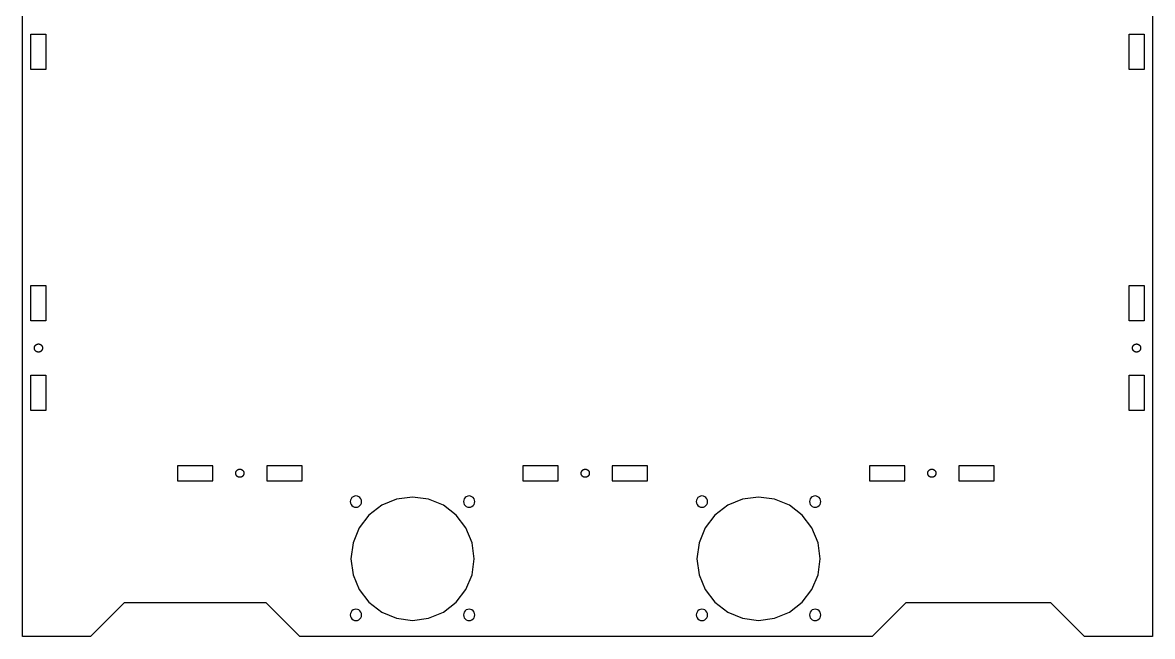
# Model space of a CAD drawing. Header units: millimetres. Extents: x -225 to 274, y -263 to 268.
# Drawn here: x -225.1 to 273.6, y -262.9 to 8 of the extents above; entities that cross this region are included whole.
import ezdxf

# ---------------------------------------------------------------- set-up
doc = ezdxf.new("R2010")
doc.units = ezdxf.units.MM

msp = doc.modelspace()

# ---------------------------------------------------------------- linework, layer by layer
for p, q in [((-225.14, -262.85), (-225.14, 262.15)), ((273.63, 262.15), (273.63, -262.85)), ((-221.44, -12.65), (-221.44, 2.95)), ((-221.44, 2.95), (-214.84, 2.95)), ((-214.84, 2.95), (-214.84, -12.65)), ((263.33, -12.65), (263.33, 2.95)), ((263.33, 2.95), (269.93, 2.95)), ((269.93, 2.95), (269.93, -12.65)), ((-214.84, -12.65), (-221.44, -12.65)), ((269.93, -12.65), (263.33, -12.65)), ((-221.44, -108.05), (-214.84, -108.05)), ((-221.44, -123.65), (-221.44, -108.05)), ((-214.84, -108.05), (-214.84, -123.65)), ((263.33, -108.05), (269.93, -108.05)), ((263.33, -123.65), (263.33, -108.05)), ((269.93, -108.05), (269.93, -123.65)), ((-214.84, -123.65), (-221.44, -123.65)), ((269.93, -123.65), (263.33, -123.65)), ((-219.7, -134.7), (-219.68, -134.65)), ((-219.68, -134.65), (-219.64, -134.61)), ((-219.64, -134.61), (-219.61, -134.56)), ((-219.61, -134.56), (-219.58, -134.51)), ((-219.58, -134.51), (-219.54, -134.47)), ((-219.54, -134.47), (-219.51, -134.43)), ((-219.51, -134.43), (-219.47, -134.38)), ((-219.47, -134.38), (-219.43, -134.34)), ((-219.43, -134.34), (-219.39, -134.3)), ((-219.39, -134.3), (-219.35, -134.27)), ((-219.35, -134.27), (-219.31, -134.23)), ((-219.31, -134.23), (-219.26, -134.19)), ((-219.26, -134.19), (-219.22, -134.16)), ((-219.22, -134.16), (-219.17, -134.12)), ((-219.17, -134.12), (-219.13, -134.09)), ((-219.13, -134.09), (-219.08, -134.06)), ((-219.08, -134.06), (-219.03, -134.03)), ((-219.03, -134.03), (-218.98, -134.01)), ((-218.98, -134.01), (-218.93, -133.98)), ((-218.93, -133.98), (-218.88, -133.96)), ((-218.88, -133.96), (-218.83, -133.94)), ((-218.83, -133.94), (-218.77, -133.92)), ((-218.77, -133.92), (-218.72, -133.9)), ((-218.72, -133.9), (-218.67, -133.88)), ((-218.67, -133.88), (-218.61, -133.86)), ((-218.61, -133.86), (-218.56, -133.85)), ((-218.56, -133.85), (-218.5, -133.84)), ((-218.5, -133.84), (-218.45, -133.83)), ((-218.45, -133.83), (-218.39, -133.82)), ((-218.39, -133.82), (-218.33, -133.81)), ((-218.33, -133.81), (-218.28, -133.81)), ((-218.28, -133.81), (-218.22, -133.8)), ((-218.22, -133.8), (-218.16, -133.8)), ((-218.16, -133.8), (-218.11, -133.8)), ((-218.11, -133.8), (-218.05, -133.8)), ((-218.05, -133.8), (-218, -133.81)), ((-218, -133.81), (-217.94, -133.81)), ((-217.94, -133.81), (-217.88, -133.82)), ((-217.88, -133.82), (-217.83, -133.83)), ((-217.83, -133.83), (-217.77, -133.84)), ((-217.77, -133.84), (-217.72, -133.85)), ((-217.72, -133.85), (-217.66, -133.87)), ((-217.66, -133.87), (-217.61, -133.88)), ((-217.61, -133.88), (-217.55, -133.9)), ((-217.55, -133.9), (-217.5, -133.92)), ((-217.5, -133.92), (-217.45, -133.94)), ((-217.45, -133.94), (-217.4, -133.97)), ((-217.4, -133.97), (-217.35, -133.99)), ((-217.35, -133.99), (-217.29, -134.02)), ((-217.29, -134.02), (-217.25, -134.04)), ((-217.25, -134.04), (-217.2, -134.07)), ((-217.2, -134.07), (-217.15, -134.1)), ((-217.15, -134.1), (-217.1, -134.13)), ((-217.1, -134.13), (-217.06, -134.17)), ((-217.06, -134.17), (-217.01, -134.2)), ((-217.01, -134.2), (-216.97, -134.24)), ((-216.97, -134.24), (-216.93, -134.28)), ((-216.93, -134.28), (-216.89, -134.32)), ((-216.89, -134.32), (-216.85, -134.36)), ((-216.85, -134.36), (-216.81, -134.4)), ((-216.81, -134.4), (-216.77, -134.44)), ((-216.77, -134.44), (-216.73, -134.48)), ((-216.73, -134.48), (-216.7, -134.53)), ((-216.7, -134.53), (-216.67, -134.57)), ((-216.67, -134.57), (-216.64, -134.62)), ((-216.64, -134.62), (-216.61, -134.67)), ((-216.61, -134.67), (-216.58, -134.72)), ((265.07, -134.7), (265.1, -134.65)), ((265.1, -134.65), (265.13, -134.61)), ((265.13, -134.61), (265.16, -134.56)), ((265.16, -134.56), (265.2, -134.51)), ((265.2, -134.51), (265.23, -134.47)), ((265.23, -134.47), (265.27, -134.43)), ((265.27, -134.43), (265.31, -134.38)), ((265.31, -134.38), (265.34, -134.34)), ((265.34, -134.34), (265.39, -134.3)), ((265.39, -134.3), (265.43, -134.27)), ((265.43, -134.27), (265.47, -134.23)), ((265.47, -134.23), (265.51, -134.19)), ((265.51, -134.19), (265.56, -134.16)), ((265.56, -134.16), (265.6, -134.12)), ((265.6, -134.12), (265.65, -134.09)), ((265.65, -134.09), (265.7, -134.06)), ((265.7, -134.06), (265.75, -134.03)), ((265.75, -134.03), (265.8, -134.01)), ((265.8, -134.01), (265.85, -133.98)), ((265.85, -133.98), (265.9, -133.96)), ((265.9, -133.96), (265.95, -133.94)), ((265.95, -133.94), (266, -133.92)), ((266, -133.92), (266.06, -133.9)), ((266.06, -133.9), (266.11, -133.88)), ((266.11, -133.88), (266.16, -133.86)), ((266.16, -133.86), (266.22, -133.85)), ((266.22, -133.85), (266.27, -133.84)), ((266.27, -133.84), (266.33, -133.83)), ((266.33, -133.83), (266.39, -133.82)), ((266.39, -133.82), (266.44, -133.81)), ((266.44, -133.81), (266.5, -133.81)), ((266.5, -133.81), (266.56, -133.8)), ((266.56, -133.8), (266.61, -133.8)), ((266.61, -133.8), (266.67, -133.8)), ((266.67, -133.8), (266.72, -133.8)), ((266.72, -133.8), (266.78, -133.81)), ((266.78, -133.81), (266.84, -133.81)), ((266.84, -133.81), (266.89, -133.82)), ((266.89, -133.82), (266.95, -133.83)), ((266.95, -133.83), (267, -133.84)), ((267, -133.84), (267.06, -133.85)), ((267.06, -133.85), (267.11, -133.87)), ((267.11, -133.87), (267.17, -133.88)), ((267.17, -133.88), (267.22, -133.9)), ((267.22, -133.9), (267.28, -133.92)), ((267.28, -133.92), (267.33, -133.94)), ((267.33, -133.94), (267.38, -133.97)), ((267.38, -133.97), (267.43, -133.99)), ((267.43, -133.99), (267.48, -134.02)), ((267.48, -134.02), (267.53, -134.04)), ((267.53, -134.04), (267.58, -134.07)), ((267.58, -134.07), (267.63, -134.1)), ((267.63, -134.1), (267.67, -134.13)), ((267.67, -134.13), (267.72, -134.17)), ((267.72, -134.17), (267.76, -134.2)), ((267.76, -134.2), (267.81, -134.24)), ((267.81, -134.24), (267.85, -134.28)), ((267.85, -134.28), (267.89, -134.32)), ((267.89, -134.32), (267.93, -134.36)), ((267.93, -134.36), (267.97, -134.4)), ((267.97, -134.4), (268.01, -134.44)), ((268.01, -134.44), (268.04, -134.48)), ((268.04, -134.48), (268.08, -134.53)), ((268.08, -134.53), (268.11, -134.57)), ((268.11, -134.57), (268.14, -134.62)), ((268.14, -134.62), (268.17, -134.67)), ((268.17, -134.67), (268.2, -134.72)), ((-219.94, -135.45), (-219.93, -135.4)), ((-219.94, -135.51), (-219.94, -135.45)), ((-219.94, -135.57), (-219.94, -135.51)), ((-219.94, -135.62), (-219.94, -135.57)), ((-219.94, -135.68), (-219.94, -135.62)), ((-219.94, -135.73), (-219.94, -135.68)), ((-219.93, -135.79), (-219.94, -135.73)), ((-219.93, -135.34), (-219.92, -135.28)), ((-219.93, -135.4), (-219.93, -135.34)), ((-219.93, -135.85), (-219.93, -135.79)), ((-219.92, -135.9), (-219.93, -135.85)), ((-219.92, -135.28), (-219.91, -135.23)), ((-219.91, -135.96), (-219.92, -135.9)), ((-219.91, -135.23), (-219.89, -135.17)), ((-219.9, -136.01), (-219.91, -135.96)), ((-219.88, -136.07), (-219.9, -136.01)), ((-219.89, -135.17), (-219.88, -135.12)), ((-219.88, -135.12), (-219.86, -135.06)), ((-219.87, -136.12), (-219.88, -136.07)), ((-219.85, -136.18), (-219.87, -136.12)), ((-219.86, -135.06), (-219.85, -135.01)), ((-219.85, -135.01), (-219.83, -134.96)), ((-219.83, -136.23), (-219.85, -136.18)), ((-219.83, -134.96), (-219.8, -134.91)), ((-219.81, -136.28), (-219.83, -136.23)), ((-219.79, -136.34), (-219.81, -136.28)), ((-219.8, -134.91), (-219.78, -134.85)), ((-219.77, -136.39), (-219.79, -136.34)), ((-219.78, -134.85), (-219.76, -134.8)), ((-219.74, -136.44), (-219.77, -136.39)), ((-219.76, -134.8), (-219.73, -134.75)), ((-219.71, -136.49), (-219.74, -136.44)), ((-219.73, -134.75), (-219.7, -134.7)), ((-219.68, -136.54), (-219.71, -136.49)), ((-219.65, -136.58), (-219.68, -136.54)), ((-219.62, -136.63), (-219.65, -136.58)), ((-219.59, -136.68), (-219.62, -136.63)), ((-219.56, -136.72), (-219.59, -136.68)), ((-219.52, -136.76), (-219.56, -136.72)), ((-219.48, -136.81), (-219.52, -136.76)), ((-219.44, -136.85), (-219.48, -136.81)), ((-219.4, -136.89), (-219.44, -136.85)), ((-219.36, -136.93), (-219.4, -136.89)), ((-219.32, -136.97), (-219.36, -136.93)), ((-219.28, -137), (-219.32, -136.97)), ((-219.23, -137.04), (-219.28, -137)), ((-219.19, -137.07), (-219.23, -137.04)), ((-219.14, -137.1), (-219.19, -137.07)), ((-219.09, -137.13), (-219.14, -137.1)), ((-219.04, -137.16), (-219.09, -137.13)), ((-218.99, -137.19), (-219.04, -137.16)), ((-218.94, -137.21), (-218.99, -137.19)), ((-218.89, -137.24), (-218.94, -137.21)), ((-218.84, -137.26), (-218.89, -137.24)), ((-218.79, -137.28), (-218.84, -137.26)), ((-218.74, -137.3), (-218.79, -137.28)), ((-218.68, -137.32), (-218.74, -137.3)), ((-218.63, -137.34), (-218.68, -137.32)), ((-218.57, -137.35), (-218.63, -137.34)), ((-218.52, -137.36), (-218.57, -137.35)), ((-218.46, -137.37), (-218.52, -137.36)), ((-218.41, -137.38), (-218.46, -137.37)), ((-218.35, -137.39), (-218.41, -137.38)), ((-218.29, -137.4), (-218.35, -137.39)), ((-218.24, -137.4), (-218.29, -137.4)), ((-218.18, -137.4), (-218.24, -137.4)), ((-218.13, -137.4), (-218.18, -137.4)), ((-218.07, -137.4), (-218.13, -137.4)), ((-218.01, -137.4), (-218.07, -137.4)), ((-217.96, -137.39), (-218.01, -137.4)), ((-217.9, -137.39), (-217.96, -137.39)), ((-217.84, -137.38), (-217.9, -137.39)), ((-217.79, -137.37), (-217.84, -137.38)), ((-217.73, -137.35), (-217.79, -137.37)), ((-217.68, -137.34), (-217.73, -137.35)), ((-217.62, -137.33), (-217.68, -137.34)), ((-217.57, -137.31), (-217.62, -137.33)), ((-217.52, -137.29), (-217.57, -137.31)), ((-217.46, -137.27), (-217.52, -137.29)), ((-217.41, -137.25), (-217.46, -137.27)), ((-217.36, -137.22), (-217.41, -137.25)), ((-217.31, -137.2), (-217.36, -137.22)), ((-217.26, -137.17), (-217.31, -137.2)), ((-217.21, -137.14), (-217.26, -137.17)), ((-217.16, -137.11), (-217.21, -137.14)), ((-217.12, -137.08), (-217.16, -137.11)), ((-217.07, -137.05), (-217.12, -137.08)), ((-217.03, -137.01), (-217.07, -137.05)), ((-216.98, -136.98), (-217.03, -137.01)), ((-216.94, -136.94), (-216.98, -136.98)), ((-216.9, -136.9), (-216.94, -136.94)), ((-216.86, -136.86), (-216.9, -136.9)), ((-216.82, -136.82), (-216.86, -136.86)), ((-216.78, -136.78), (-216.82, -136.82)), ((-216.75, -136.73), (-216.78, -136.78)), ((-216.71, -136.69), (-216.75, -136.73)), ((-216.68, -136.64), (-216.71, -136.69)), ((-216.65, -136.6), (-216.68, -136.64)), ((-216.61, -136.55), (-216.65, -136.6)), ((-216.59, -136.5), (-216.61, -136.55)), ((-216.56, -136.45), (-216.59, -136.5)), ((-216.58, -134.72), (-216.55, -134.77)), ((-216.53, -136.4), (-216.56, -136.45)), ((-216.55, -134.77), (-216.52, -134.82)), ((-216.51, -136.35), (-216.53, -136.4)), ((-216.52, -134.82), (-216.5, -134.87)), ((-216.49, -136.3), (-216.51, -136.35)), ((-216.5, -134.87), (-216.48, -134.92)), ((-216.46, -136.25), (-216.49, -136.3)), ((-216.48, -134.92), (-216.46, -134.97)), ((-216.46, -134.97), (-216.44, -135.03)), ((-216.44, -136.19), (-216.46, -136.25)), ((-216.44, -135.03), (-216.42, -135.08)), ((-216.43, -136.14), (-216.44, -136.19)), ((-216.41, -136.09), (-216.43, -136.14)), ((-216.42, -135.08), (-216.41, -135.14)), ((-216.41, -135.14), (-216.39, -135.19)), ((-216.4, -136.03), (-216.41, -136.09)), ((-216.38, -135.98), (-216.4, -136.03)), ((-216.39, -135.19), (-216.38, -135.25)), ((-216.38, -135.25), (-216.37, -135.3)), ((-216.37, -135.92), (-216.38, -135.98)), ((-216.37, -135.3), (-216.36, -135.36)), ((-216.36, -135.86), (-216.37, -135.92)), ((-216.36, -135.36), (-216.35, -135.41)), ((-216.35, -135.75), (-216.36, -135.81)), ((-216.36, -135.81), (-216.36, -135.86)), ((-216.35, -135.41), (-216.35, -135.47)), ((-216.35, -135.47), (-216.35, -135.53)), ((-216.35, -135.53), (-216.35, -135.58)), ((-216.35, -135.58), (-216.35, -135.64)), ((-216.35, -135.64), (-216.35, -135.7)), ((-216.35, -135.7), (-216.35, -135.75)), ((264.83, -135.51), (264.84, -135.45)), ((264.83, -135.57), (264.83, -135.51)), ((264.83, -135.62), (264.83, -135.57)), ((264.83, -135.68), (264.83, -135.62)), ((264.84, -135.73), (264.83, -135.68)), ((264.84, -135.4), (264.85, -135.34)), ((264.84, -135.45), (264.84, -135.4)), ((264.84, -135.79), (264.84, -135.73)), ((264.85, -135.85), (264.84, -135.79)), ((264.85, -135.34), (264.86, -135.28)), ((264.86, -135.9), (264.85, -135.85)), ((264.86, -135.28), (264.87, -135.23)), ((264.87, -135.96), (264.86, -135.9)), ((264.87, -135.23), (264.88, -135.17)), ((264.88, -136.01), (264.87, -135.96)), ((264.88, -135.17), (264.9, -135.12)), ((264.89, -136.07), (264.88, -136.01)), ((264.91, -136.12), (264.89, -136.07)), ((264.9, -135.12), (264.91, -135.06)), ((264.91, -135.06), (264.93, -135.01)), ((264.93, -136.18), (264.91, -136.12)), ((264.93, -135.01), (264.95, -134.96)), ((264.94, -136.23), (264.93, -136.18)), ((264.97, -136.28), (264.94, -136.23)), ((264.95, -134.96), (264.97, -134.91)), ((264.97, -134.91), (264.99, -134.85)), ((264.99, -136.34), (264.97, -136.28)), ((264.99, -134.85), (265.02, -134.8)), ((265.01, -136.39), (264.99, -136.34)), ((265.04, -136.44), (265.01, -136.39)), ((265.02, -134.8), (265.04, -134.75)), ((265.04, -134.75), (265.07, -134.7)), ((265.06, -136.49), (265.04, -136.44)), ((265.09, -136.54), (265.06, -136.49)), ((265.12, -136.58), (265.09, -136.54)), ((265.15, -136.63), (265.12, -136.58)), ((265.19, -136.68), (265.15, -136.63)), ((265.22, -136.72), (265.19, -136.68)), ((265.26, -136.76), (265.22, -136.72)), ((265.29, -136.81), (265.26, -136.76)), ((265.33, -136.85), (265.29, -136.81)), ((265.37, -136.89), (265.33, -136.85)), ((265.41, -136.93), (265.37, -136.89)), ((265.46, -136.97), (265.41, -136.93)), ((265.5, -137), (265.46, -136.97)), ((265.54, -137.04), (265.5, -137)), ((265.59, -137.07), (265.54, -137.04)), ((265.64, -137.1), (265.59, -137.07)), ((265.68, -137.13), (265.64, -137.1)), ((265.73, -137.16), (265.68, -137.13)), ((265.78, -137.19), (265.73, -137.16)), ((265.83, -137.21), (265.78, -137.19)), ((265.88, -137.24), (265.83, -137.21)), ((265.93, -137.26), (265.88, -137.24)), ((265.99, -137.28), (265.93, -137.26)), ((266.04, -137.3), (265.99, -137.28)), ((266.09, -137.32), (266.04, -137.3)), ((266.15, -137.34), (266.09, -137.32)), ((266.2, -137.35), (266.15, -137.34)), ((266.26, -137.36), (266.2, -137.35)), ((266.31, -137.37), (266.26, -137.36)), ((266.37, -137.38), (266.31, -137.37)), ((266.43, -137.39), (266.37, -137.38)), ((266.48, -137.4), (266.43, -137.39)), ((266.54, -137.4), (266.48, -137.4)), ((266.59, -137.4), (266.54, -137.4)), ((266.65, -137.4), (266.59, -137.4)), ((266.71, -137.4), (266.65, -137.4)), ((266.76, -137.4), (266.71, -137.4)), ((266.82, -137.39), (266.76, -137.4)), ((266.88, -137.39), (266.82, -137.39)), ((266.93, -137.38), (266.88, -137.39)), ((266.99, -137.37), (266.93, -137.38)), ((267.04, -137.35), (266.99, -137.37)), ((267.1, -137.34), (267.04, -137.35)), ((267.15, -137.33), (267.1, -137.34)), ((267.21, -137.31), (267.15, -137.33)), ((267.26, -137.29), (267.21, -137.31)), ((267.31, -137.27), (267.26, -137.29)), ((267.36, -137.25), (267.31, -137.27)), ((267.42, -137.22), (267.36, -137.25)), ((267.47, -137.2), (267.42, -137.22)), ((267.52, -137.17), (267.47, -137.2)), ((267.56, -137.14), (267.52, -137.17)), ((267.61, -137.11), (267.56, -137.14)), ((267.66, -137.08), (267.61, -137.11)), ((267.71, -137.05), (267.66, -137.08)), ((267.75, -137.01), (267.71, -137.05)), ((267.79, -136.98), (267.75, -137.01)), ((267.84, -136.94), (267.79, -136.98)), ((267.88, -136.9), (267.84, -136.94)), ((267.92, -136.86), (267.88, -136.9)), ((267.96, -136.82), (267.92, -136.86)), ((267.99, -136.78), (267.96, -136.82)), ((268.03, -136.73), (267.99, -136.78)), ((268.07, -136.69), (268.03, -136.73)), ((268.1, -136.64), (268.07, -136.69)), ((268.13, -136.6), (268.1, -136.64)), ((268.16, -136.55), (268.13, -136.6)), ((268.19, -136.5), (268.16, -136.55)), ((268.22, -136.45), (268.19, -136.5)), ((268.2, -134.72), (268.23, -134.77)), ((268.24, -136.4), (268.22, -136.45)), ((268.23, -134.77), (268.25, -134.82)), ((268.27, -136.35), (268.24, -136.4)), ((268.25, -134.82), (268.28, -134.87)), ((268.29, -136.3), (268.27, -136.35)), ((268.28, -134.87), (268.3, -134.92)), ((268.31, -136.25), (268.29, -136.3)), ((268.3, -134.92), (268.32, -134.97)), ((268.33, -136.19), (268.31, -136.25)), ((268.32, -134.97), (268.34, -135.03)), ((268.35, -136.14), (268.33, -136.19)), ((268.34, -135.03), (268.35, -135.08)), ((268.35, -135.08), (268.37, -135.14)), ((268.37, -136.09), (268.35, -136.14)), ((268.37, -135.14), (268.38, -135.19)), ((268.38, -136.03), (268.37, -136.09)), ((268.38, -135.19), (268.4, -135.25)), ((268.39, -135.98), (268.38, -136.03)), ((268.4, -135.92), (268.39, -135.98)), ((268.4, -135.25), (268.41, -135.3)), ((268.41, -135.86), (268.4, -135.92)), ((268.41, -135.3), (268.41, -135.36)), ((268.41, -135.36), (268.42, -135.41)), ((268.42, -135.81), (268.41, -135.86)), ((268.42, -135.41), (268.43, -135.47)), ((268.43, -135.75), (268.42, -135.81)), ((268.43, -135.47), (268.43, -135.53)), ((268.43, -135.53), (268.43, -135.58)), ((268.43, -135.58), (268.43, -135.64)), ((268.43, -135.64), (268.43, -135.7)), ((268.43, -135.7), (268.43, -135.75)), ((-221.44, -163.15), (-221.44, -147.55)), ((-221.44, -147.55), (-214.84, -147.55)), ((-214.84, -147.55), (-214.84, -163.15)), ((263.33, -163.15), (263.33, -147.55)), ((263.33, -147.55), (269.93, -147.55)), ((269.93, -147.55), (269.93, -163.15)), ((-214.84, -163.15), (-221.44, -163.15)), ((269.93, -163.15), (263.33, -163.15)), ((-156.8, -187.55), (-156.8, -194.15)), ((-141.2, -187.55), (-156.8, -187.55)), ((-141.2, -194.15), (-141.2, -187.55)), ((-130.48, -189.54), (-130.44, -189.5)), ((-130.44, -189.5), (-130.39, -189.47)), ((-130.39, -189.47), (-130.35, -189.43)), ((-130.35, -189.43), (-130.3, -189.4)), ((-130.3, -189.4), (-130.26, -189.36)), ((-130.26, -189.36), (-130.21, -189.33)), ((-130.21, -189.33), (-130.16, -189.3)), ((-130.16, -189.3), (-130.11, -189.27)), ((-130.11, -189.27), (-130.06, -189.25)), ((-130.06, -189.25), (-130.01, -189.22)), ((-130.01, -189.22), (-129.96, -189.2)), ((-129.96, -189.2), (-129.91, -189.18)), ((-129.91, -189.18), (-129.86, -189.16)), ((-129.86, -189.16), (-129.8, -189.14)), ((-129.8, -189.14), (-129.75, -189.12)), ((-129.75, -189.12), (-129.69, -189.11)), ((-129.69, -189.11), (-129.64, -189.1)), ((-129.64, -189.1), (-129.58, -189.08)), ((-129.58, -189.08), (-129.53, -189.07)), ((-129.53, -189.07), (-129.47, -189.07)), ((-129.47, -189.07), (-129.42, -189.06)), ((-129.42, -189.06), (-129.36, -189.06)), ((-129.36, -189.06), (-129.3, -189.05)), ((-129.3, -189.05), (-129.25, -189.05)), ((-129.25, -189.05), (-129.19, -189.05)), ((-129.19, -189.05), (-129.13, -189.06)), ((-129.13, -189.06), (-129.08, -189.06)), ((-129.08, -189.06), (-129.02, -189.07)), ((-129.02, -189.07), (-128.96, -189.07)), ((-128.96, -189.07), (-128.91, -189.08)), ((-128.91, -189.08), (-128.85, -189.1)), ((-128.85, -189.1), (-128.8, -189.11)), ((-128.8, -189.11), (-128.74, -189.12)), ((-128.74, -189.12), (-128.69, -189.14)), ((-128.69, -189.14), (-128.64, -189.16)), ((-128.64, -189.16), (-128.58, -189.18)), ((-128.58, -189.18), (-128.53, -189.2)), ((-128.53, -189.2), (-128.48, -189.22)), ((-128.48, -189.22), (-128.43, -189.25)), ((-128.43, -189.25), (-128.38, -189.27)), ((-128.38, -189.27), (-128.33, -189.3)), ((-128.33, -189.3), (-128.28, -189.33)), ((-128.28, -189.33), (-128.23, -189.36)), ((-128.23, -189.36), (-128.19, -189.4)), ((-128.19, -189.4), (-128.14, -189.43)), ((-128.14, -189.43), (-128.1, -189.47)), ((-128.1, -189.47), (-128.06, -189.5)), ((-128.06, -189.5), (-128.01, -189.54)), ((-117.3, -187.55), (-117.3, -194.15)), ((-101.7, -187.55), (-117.3, -187.55)), ((-101.7, -194.15), (-101.7, -187.55)), ((-4.3, -187.55), (-4.3, -194.15)), ((11.3, -187.55), (-4.3, -187.55)), ((11.3, -194.15), (11.3, -187.55)), ((21.99, -189.57), (22.03, -189.53)), ((22.03, -189.53), (22.07, -189.5)), ((22.07, -189.5), (22.11, -189.46)), ((22.11, -189.46), (22.16, -189.42)), ((22.16, -189.42), (22.2, -189.39)), ((22.2, -189.39), (22.25, -189.36)), ((22.25, -189.36), (22.3, -189.33)), ((22.3, -189.33), (22.34, -189.3)), ((22.34, -189.3), (22.39, -189.27)), ((22.39, -189.27), (22.44, -189.24)), ((22.44, -189.24), (22.5, -189.22)), ((22.5, -189.22), (22.55, -189.2)), ((22.55, -189.2), (22.6, -189.18)), ((22.6, -189.18), (22.65, -189.16)), ((22.65, -189.16), (22.71, -189.14)), ((22.71, -189.14), (22.76, -189.12)), ((22.76, -189.12), (22.81, -189.11)), ((22.81, -189.11), (22.87, -189.09)), ((22.87, -189.09), (22.92, -189.08)), ((22.92, -189.08), (22.98, -189.07)), ((22.98, -189.07), (23.04, -189.07)), ((23.04, -189.07), (23.09, -189.06)), ((23.09, -189.06), (23.15, -189.05)), ((23.15, -189.05), (23.21, -189.05)), ((23.21, -189.05), (23.26, -189.05)), ((23.26, -189.05), (23.32, -189.05)), ((23.32, -189.05), (23.38, -189.06)), ((23.38, -189.06), (23.43, -189.06)), ((23.43, -189.06), (23.49, -189.07)), ((23.49, -189.07), (23.54, -189.08)), ((23.54, -189.08), (23.6, -189.09)), ((23.6, -189.09), (23.65, -189.1)), ((23.65, -189.1), (23.71, -189.11)), ((23.71, -189.11), (23.76, -189.13)), ((23.76, -189.13), (23.82, -189.14)), ((23.82, -189.14), (23.87, -189.16)), ((23.87, -189.16), (23.92, -189.18)), ((23.92, -189.18), (23.98, -189.2)), ((23.98, -189.2), (24.03, -189.23)), ((24.03, -189.23), (24.08, -189.25)), ((24.08, -189.25), (24.13, -189.28)), ((24.13, -189.28), (24.18, -189.31)), ((24.18, -189.31), (24.23, -189.34)), ((24.23, -189.34), (24.27, -189.37)), ((24.27, -189.37), (24.32, -189.4)), ((24.32, -189.4), (24.36, -189.43)), ((24.36, -189.43), (24.41, -189.47)), ((24.41, -189.47), (24.45, -189.51)), ((24.45, -189.51), (24.49, -189.55)), ((35.2, -187.55), (35.2, -194.15)), ((50.8, -187.55), (35.2, -187.55)), ((50.8, -194.15), (50.8, -187.55)), ((148.7, -187.55), (148.7, -194.15)), ((164.3, -187.55), (148.7, -187.55)), ((164.3, -194.15), (164.3, -187.55)), ((175.02, -189.54), (175.06, -189.51)), ((175.06, -189.51), (175.1, -189.47)), ((175.1, -189.47), (175.15, -189.43)), ((175.15, -189.43), (175.19, -189.4)), ((175.19, -189.4), (175.24, -189.37)), ((175.24, -189.37), (175.29, -189.33)), ((175.29, -189.33), (175.33, -189.31)), ((175.33, -189.31), (175.38, -189.28)), ((175.38, -189.28), (175.43, -189.25)), ((175.43, -189.25), (175.48, -189.23)), ((175.48, -189.23), (175.53, -189.2)), ((175.53, -189.2), (175.59, -189.18)), ((175.59, -189.18), (175.64, -189.16)), ((175.64, -189.16), (175.69, -189.14)), ((175.69, -189.14), (175.75, -189.12)), ((175.75, -189.12), (175.8, -189.11)), ((175.8, -189.11), (175.86, -189.1)), ((175.86, -189.1), (175.91, -189.08)), ((175.91, -189.08), (175.97, -189.07)), ((175.97, -189.07), (176.02, -189.07)), ((176.02, -189.07), (176.08, -189.06)), ((176.08, -189.06), (176.14, -189.06)), ((176.14, -189.06), (176.19, -189.05)), ((176.19, -189.05), (176.25, -189.05)), ((176.25, -189.05), (176.31, -189.05)), ((176.31, -189.05), (176.36, -189.06)), ((176.36, -189.06), (176.42, -189.06)), ((176.42, -189.06), (176.47, -189.07)), ((176.47, -189.07), (176.53, -189.07)), ((176.53, -189.07), (176.59, -189.08)), ((176.59, -189.08), (176.64, -189.09)), ((176.64, -189.09), (176.7, -189.11)), ((176.7, -189.11), (176.75, -189.12)), ((176.75, -189.12), (176.81, -189.14)), ((176.81, -189.14), (176.86, -189.16)), ((176.86, -189.16), (176.91, -189.18)), ((176.91, -189.18), (176.96, -189.2)), ((176.96, -189.2), (177.02, -189.22)), ((177.02, -189.22), (177.07, -189.25)), ((177.07, -189.25), (177.12, -189.27)), ((177.12, -189.27), (177.17, -189.3)), ((177.17, -189.3), (177.21, -189.33)), ((177.21, -189.33), (177.26, -189.36)), ((177.26, -189.36), (177.31, -189.39)), ((177.31, -189.39), (177.35, -189.43)), ((177.35, -189.43), (177.4, -189.46)), ((177.4, -189.46), (177.44, -189.5)), ((177.44, -189.5), (177.48, -189.54)), ((188.2, -187.55), (188.2, -194.15)), ((203.8, -187.55), (188.2, -187.55)), ((203.8, -194.15), (203.8, -187.55)), ((-156.8, -194.15), (-141.2, -194.15)), ((-131.05, -190.85), (-131.04, -190.8)), ((-131.04, -190.91), (-131.05, -190.85)), ((-131.04, -190.68), (-131.03, -190.63)), ((-131.04, -190.74), (-131.04, -190.68)), ((-131.04, -190.8), (-131.04, -190.74)), ((-131.04, -190.96), (-131.04, -190.91)), ((-131.04, -191.02), (-131.04, -190.96)), ((-131.03, -191.08), (-131.04, -191.02)), ((-131.03, -190.63), (-131.02, -190.57)), ((-131.02, -191.13), (-131.03, -191.08)), ((-131.02, -190.57), (-131.01, -190.51)), ((-131.01, -191.19), (-131.02, -191.13)), ((-131.01, -190.51), (-131, -190.46)), ((-131, -191.24), (-131.01, -191.19)), ((-131, -190.46), (-130.99, -190.4)), ((-130.99, -191.3), (-131, -191.24)), ((-130.99, -190.4), (-130.97, -190.35)), ((-130.97, -191.35), (-130.99, -191.3)), ((-130.97, -190.35), (-130.96, -190.3)), ((-130.96, -191.41), (-130.97, -191.35)), ((-130.96, -190.3), (-130.94, -190.24)), ((-130.94, -191.46), (-130.96, -191.41)), ((-130.94, -190.24), (-130.92, -190.19)), ((-130.92, -191.51), (-130.94, -191.46)), ((-130.92, -190.19), (-130.9, -190.14)), ((-130.9, -191.57), (-130.92, -191.51)), ((-130.9, -190.14), (-130.87, -190.09)), ((-130.87, -191.62), (-130.9, -191.57)), ((-130.87, -190.09), (-130.85, -190.03)), ((-130.85, -191.67), (-130.87, -191.62)), ((-130.85, -190.03), (-130.82, -189.98)), ((-130.82, -191.72), (-130.85, -191.67)), ((-130.82, -189.98), (-130.8, -189.94)), ((-130.8, -191.77), (-130.82, -191.72)), ((-130.8, -189.94), (-130.77, -189.89)), ((-130.77, -191.82), (-130.8, -191.77)), ((-130.77, -189.89), (-130.73, -189.84)), ((-130.73, -191.86), (-130.77, -191.82)), ((-130.73, -189.84), (-130.7, -189.79)), ((-130.7, -191.91), (-130.73, -191.86)), ((-130.7, -189.79), (-130.67, -189.75)), ((-130.67, -191.96), (-130.7, -191.91)), ((-130.67, -189.75), (-130.63, -189.7)), ((-130.63, -192), (-130.67, -191.96)), ((-130.63, -189.7), (-130.6, -189.66)), ((-130.6, -192.04), (-130.63, -192)), ((-130.6, -189.66), (-130.56, -189.62)), ((-130.56, -192.08), (-130.6, -192.04)), ((-130.56, -189.62), (-130.52, -189.58)), ((-130.52, -192.12), (-130.56, -192.08)), ((-130.52, -189.58), (-130.48, -189.54)), ((-130.48, -192.16), (-130.52, -192.12)), ((-130.44, -192.2), (-130.48, -192.16)), ((-130.39, -192.24), (-130.44, -192.2)), ((-130.35, -192.27), (-130.39, -192.24)), ((-130.3, -192.31), (-130.35, -192.27)), ((-130.26, -192.34), (-130.3, -192.31)), ((-130.21, -192.37), (-130.26, -192.34)), ((-130.16, -192.4), (-130.21, -192.37)), ((-130.11, -192.43), (-130.16, -192.4)), ((-130.06, -192.46), (-130.11, -192.43)), ((-130.01, -192.48), (-130.06, -192.46)), ((-129.96, -192.5), (-130.01, -192.48)), ((-129.91, -192.53), (-129.96, -192.5)), ((-129.86, -192.55), (-129.91, -192.53)), ((-129.8, -192.56), (-129.86, -192.55)), ((-129.75, -192.58), (-129.8, -192.56)), ((-129.69, -192.6), (-129.75, -192.58)), ((-129.64, -192.61), (-129.69, -192.6)), ((-129.58, -192.62), (-129.64, -192.61)), ((-129.53, -192.63), (-129.58, -192.62)), ((-129.47, -192.64), (-129.53, -192.63)), ((-129.42, -192.64), (-129.47, -192.64)), ((-129.36, -192.65), (-129.42, -192.64)), ((-129.3, -192.65), (-129.36, -192.65)), ((-129.25, -192.65), (-129.3, -192.65)), ((-129.19, -192.65), (-129.25, -192.65)), ((-129.13, -192.65), (-129.19, -192.65)), ((-129.08, -192.64), (-129.13, -192.65)), ((-129.02, -192.64), (-129.08, -192.64)), ((-128.96, -192.63), (-129.02, -192.64)), ((-128.91, -192.62), (-128.96, -192.63)), ((-128.85, -192.61), (-128.91, -192.62)), ((-128.8, -192.6), (-128.85, -192.61)), ((-128.74, -192.58), (-128.8, -192.6)), ((-128.69, -192.56), (-128.74, -192.58)), ((-128.64, -192.55), (-128.69, -192.56)), ((-128.58, -192.53), (-128.64, -192.55)), ((-128.53, -192.5), (-128.58, -192.53)), ((-128.48, -192.48), (-128.53, -192.5)), ((-128.43, -192.46), (-128.48, -192.48)), ((-128.38, -192.43), (-128.43, -192.46)), ((-128.33, -192.4), (-128.38, -192.43)), ((-128.28, -192.37), (-128.33, -192.4)), ((-128.23, -192.34), (-128.28, -192.37)), ((-128.19, -192.31), (-128.23, -192.34)), ((-128.14, -192.27), (-128.19, -192.31)), ((-128.1, -192.24), (-128.14, -192.27)), ((-128.06, -192.2), (-128.1, -192.24)), ((-128.01, -192.16), (-128.06, -192.2)), ((-128.01, -189.54), (-127.97, -189.58)), ((-127.97, -192.12), (-128.01, -192.16)), ((-127.97, -189.58), (-127.93, -189.62)), ((-127.93, -192.08), (-127.97, -192.12)), ((-127.93, -189.62), (-127.9, -189.66)), ((-127.9, -192.04), (-127.93, -192.08)), ((-127.9, -189.66), (-127.86, -189.7)), ((-127.86, -192), (-127.9, -192.04)), ((-127.86, -189.7), (-127.82, -189.75)), ((-127.82, -191.96), (-127.86, -192)), ((-127.82, -189.75), (-127.79, -189.79)), ((-127.79, -191.91), (-127.82, -191.96)), ((-127.79, -189.79), (-127.76, -189.84)), ((-127.76, -191.86), (-127.79, -191.91)), ((-127.76, -189.84), (-127.73, -189.89)), ((-127.73, -191.82), (-127.76, -191.86)), ((-127.73, -189.89), (-127.7, -189.94)), ((-127.7, -191.77), (-127.73, -191.82)), ((-127.7, -189.94), (-127.67, -189.98)), ((-127.67, -191.72), (-127.7, -191.77)), ((-127.67, -189.98), (-127.64, -190.03)), ((-127.64, -191.67), (-127.67, -191.72)), ((-127.64, -190.03), (-127.62, -190.09)), ((-127.62, -191.62), (-127.64, -191.67)), ((-127.62, -190.09), (-127.59, -190.14)), ((-127.59, -191.57), (-127.62, -191.62)), ((-127.59, -190.14), (-127.57, -190.19)), ((-127.57, -191.51), (-127.59, -191.57)), ((-127.57, -190.19), (-127.55, -190.24)), ((-127.55, -191.46), (-127.57, -191.51)), ((-127.55, -190.24), (-127.53, -190.3)), ((-127.53, -191.41), (-127.55, -191.46)), ((-127.53, -190.3), (-127.52, -190.35)), ((-127.52, -191.35), (-127.53, -191.41)), ((-127.52, -190.35), (-127.5, -190.4)), ((-127.5, -191.3), (-127.52, -191.35)), ((-127.5, -190.4), (-127.49, -190.46)), ((-127.49, -191.24), (-127.5, -191.3)), ((-127.49, -190.46), (-127.48, -190.51)), ((-127.48, -191.19), (-127.49, -191.24)), ((-127.48, -190.51), (-127.47, -190.57)), ((-127.47, -191.13), (-127.48, -191.19)), ((-127.47, -190.57), (-127.46, -190.63)), ((-127.46, -191.08), (-127.47, -191.13)), ((-127.46, -190.63), (-127.45, -190.68)), ((-127.45, -191.02), (-127.46, -191.08)), ((-127.45, -190.68), (-127.45, -190.74)), ((-127.45, -190.74), (-127.45, -190.8)), ((-127.45, -190.8), (-127.45, -190.85)), ((-127.45, -190.85), (-127.45, -190.91)), ((-127.45, -190.91), (-127.45, -190.96)), ((-127.45, -190.96), (-127.45, -191.02)), ((-117.3, -194.15), (-101.7, -194.15)), ((-4.3, -194.15), (11.3, -194.15)), ((21.45, -190.84), (21.46, -190.79)), ((21.45, -190.9), (21.45, -190.84)), ((21.46, -190.96), (21.45, -190.9)), ((21.46, -190.67), (21.47, -190.62)), ((21.46, -190.73), (21.46, -190.67)), ((21.46, -190.79), (21.46, -190.73)), ((21.46, -191.01), (21.46, -190.96)), ((21.47, -191.07), (21.46, -191.01)), ((21.47, -190.62), (21.48, -190.56)), ((21.48, -191.13), (21.47, -191.07)), ((21.48, -190.56), (21.49, -190.51)), ((21.48, -191.18), (21.48, -191.13)), ((21.5, -191.24), (21.48, -191.18)), ((21.49, -190.51), (21.5, -190.45)), ((21.5, -190.45), (21.51, -190.4)), ((21.51, -191.29), (21.5, -191.24)), ((21.51, -190.4), (21.53, -190.34)), ((21.52, -191.35), (21.51, -191.29)), ((21.54, -191.4), (21.52, -191.35)), ((21.53, -190.34), (21.54, -190.29)), ((21.54, -190.29), (21.56, -190.23)), ((21.56, -191.45), (21.54, -191.4)), ((21.56, -190.23), (21.58, -190.18)), ((21.58, -191.51), (21.56, -191.45)), ((21.58, -190.18), (21.61, -190.13)), ((21.6, -191.56), (21.58, -191.51)), ((21.62, -191.61), (21.6, -191.56)), ((21.61, -190.13), (21.63, -190.08)), ((21.65, -191.66), (21.62, -191.61)), ((21.63, -190.08), (21.65, -190.03)), ((21.65, -190.03), (21.68, -189.98)), ((21.67, -191.71), (21.65, -191.66)), ((21.7, -191.76), (21.67, -191.71)), ((21.68, -189.98), (21.71, -189.93)), ((21.73, -191.81), (21.7, -191.76)), ((21.71, -189.93), (21.74, -189.88)), ((21.76, -191.86), (21.73, -191.81)), ((21.74, -189.88), (21.77, -189.83)), ((21.79, -191.9), (21.76, -191.86)), ((21.77, -189.83), (21.8, -189.79)), ((21.83, -191.95), (21.79, -191.9)), ((21.8, -189.79), (21.84, -189.74)), ((21.86, -191.99), (21.83, -191.95)), ((21.84, -189.74), (21.87, -189.7)), ((21.9, -192.04), (21.86, -191.99)), ((21.87, -189.7), (21.91, -189.66)), ((21.94, -192.08), (21.9, -192.04)), ((21.91, -189.66), (21.95, -189.61)), ((21.98, -192.12), (21.94, -192.08)), ((21.95, -189.61), (21.99, -189.57)), ((22.02, -192.16), (21.98, -192.12)), ((22.06, -192.2), (22.02, -192.16)), ((22.1, -192.23), (22.06, -192.2)), ((22.14, -192.27), (22.1, -192.23)), ((22.19, -192.3), (22.14, -192.27)), ((22.24, -192.34), (22.19, -192.3)), ((22.28, -192.37), (22.24, -192.34)), ((22.33, -192.4), (22.28, -192.37)), ((22.38, -192.43), (22.33, -192.4)), ((22.43, -192.45), (22.38, -192.43)), ((22.48, -192.48), (22.43, -192.45)), ((22.53, -192.5), (22.48, -192.48)), ((22.58, -192.52), (22.53, -192.5)), ((22.64, -192.54), (22.58, -192.52)), ((22.69, -192.56), (22.64, -192.54)), ((22.74, -192.58), (22.69, -192.56)), ((22.8, -192.59), (22.74, -192.58)), ((22.85, -192.61), (22.8, -192.59)), ((22.91, -192.62), (22.85, -192.61)), ((22.96, -192.63), (22.91, -192.62)), ((23.02, -192.64), (22.96, -192.63)), ((23.08, -192.64), (23.02, -192.64)), ((23.13, -192.65), (23.08, -192.64)), ((23.19, -192.65), (23.13, -192.65)), ((23.25, -192.65), (23.19, -192.65)), ((23.3, -192.65), (23.25, -192.65)), ((23.36, -192.65), (23.3, -192.65)), ((23.42, -192.64), (23.36, -192.65)), ((23.47, -192.64), (23.42, -192.64)), ((23.53, -192.63), (23.47, -192.64)), ((23.58, -192.62), (23.53, -192.63)), ((23.64, -192.61), (23.58, -192.62)), ((23.69, -192.6), (23.64, -192.61)), ((23.75, -192.58), (23.69, -192.6)), ((23.8, -192.57), (23.75, -192.58)), ((23.86, -192.55), (23.8, -192.57)), ((23.91, -192.53), (23.86, -192.55)), ((23.96, -192.51), (23.91, -192.53)), ((24.01, -192.48), (23.96, -192.51)), ((24.06, -192.46), (24.01, -192.48)), ((24.11, -192.43), (24.06, -192.46)), ((24.16, -192.41), (24.11, -192.43)), ((24.21, -192.38), (24.16, -192.41)), ((24.26, -192.35), (24.21, -192.38)), ((24.31, -192.31), (24.26, -192.35)), ((24.35, -192.28), (24.31, -192.31)), ((24.4, -192.24), (24.35, -192.28)), ((24.44, -192.21), (24.4, -192.24)), ((24.48, -192.17), (24.44, -192.21)), ((24.52, -192.13), (24.48, -192.17)), ((24.49, -189.55), (24.53, -189.58)), ((24.56, -192.09), (24.52, -192.13)), ((24.53, -189.58), (24.57, -189.63)), ((24.6, -192.05), (24.56, -192.09)), ((24.57, -189.63), (24.61, -189.67)), ((24.64, -192.01), (24.6, -192.05)), ((24.61, -189.67), (24.65, -189.71)), ((24.67, -191.96), (24.64, -192.01)), ((24.65, -189.71), (24.68, -189.76)), ((24.71, -191.92), (24.67, -191.96)), ((24.68, -189.76), (24.72, -189.8)), ((24.74, -191.87), (24.71, -191.92)), ((24.72, -189.8), (24.75, -189.85)), ((24.77, -191.82), (24.74, -191.87)), ((24.75, -189.85), (24.78, -189.89)), ((24.8, -191.78), (24.77, -191.82)), ((24.78, -189.89), (24.81, -189.94)), ((24.83, -191.73), (24.8, -191.78)), ((24.81, -189.94), (24.84, -189.99)), ((24.85, -191.68), (24.83, -191.73)), ((24.84, -189.99), (24.86, -190.04)), ((24.88, -191.63), (24.85, -191.68)), ((24.86, -190.04), (24.89, -190.09)), ((24.9, -191.57), (24.88, -191.63)), ((24.89, -190.09), (24.91, -190.14)), ((24.92, -191.52), (24.9, -191.57)), ((24.91, -190.14), (24.93, -190.2)), ((24.95, -191.47), (24.92, -191.52)), ((24.93, -190.2), (24.95, -190.25)), ((24.95, -190.25), (24.97, -190.3)), ((24.96, -191.42), (24.95, -191.47)), ((24.98, -191.36), (24.96, -191.42)), ((24.97, -190.3), (24.99, -190.36)), ((25, -191.31), (24.98, -191.36)), ((24.99, -190.36), (25, -190.41)), ((25, -190.41), (25.01, -190.47)), ((25.01, -191.25), (25, -191.31)), ((25.01, -190.47), (25.02, -190.52)), ((25.02, -191.2), (25.01, -191.25)), ((25.02, -190.52), (25.03, -190.58)), ((25.03, -191.14), (25.02, -191.2)), ((25.03, -190.58), (25.04, -190.63)), ((25.04, -191.09), (25.03, -191.14)), ((25.04, -190.63), (25.05, -190.69)), ((25.05, -191.03), (25.04, -191.09)), ((25.05, -190.69), (25.05, -190.75)), ((25.05, -190.75), (25.05, -190.8)), ((25.05, -190.8), (25.05, -190.86)), ((25.05, -190.86), (25.05, -190.92)), ((25.05, -190.92), (25.05, -190.97)), ((25.05, -190.97), (25.05, -191.03)), ((35.2, -194.15), (50.8, -194.15)), ((148.7, -194.15), (164.3, -194.15)), ((174.45, -190.8), (174.46, -190.74)), ((174.45, -190.86), (174.45, -190.8)), ((174.46, -190.91), (174.45, -190.86)), ((174.46, -190.69), (174.47, -190.63)), ((174.46, -190.74), (174.46, -190.69)), ((174.46, -190.97), (174.46, -190.91)), ((174.46, -191.03), (174.46, -190.97)), ((174.47, -191.08), (174.46, -191.03)), ((174.47, -190.63), (174.48, -190.58)), ((174.48, -191.14), (174.47, -191.08)), ((174.48, -190.58), (174.49, -190.52)), ((174.49, -191.19), (174.48, -191.14)), ((174.49, -190.52), (174.5, -190.46)), ((174.5, -191.25), (174.49, -191.19)), ((174.5, -190.46), (174.51, -190.41)), ((174.51, -191.3), (174.5, -191.25)), ((174.51, -190.41), (174.52, -190.35)), ((174.53, -191.36), (174.51, -191.3)), ((174.52, -190.35), (174.54, -190.3)), ((174.54, -191.41), (174.53, -191.36)), ((174.54, -190.3), (174.56, -190.25)), ((174.56, -191.47), (174.54, -191.41)), ((174.56, -190.25), (174.58, -190.19)), ((174.58, -191.52), (174.56, -191.47)), ((174.58, -190.19), (174.6, -190.14)), ((174.6, -191.57), (174.58, -191.52)), ((174.6, -190.14), (174.62, -190.09)), ((174.63, -191.62), (174.6, -191.57)), ((174.62, -190.09), (174.65, -190.04)), ((174.65, -191.67), (174.63, -191.62)), ((174.65, -190.04), (174.67, -189.99)), ((174.68, -191.72), (174.65, -191.67)), ((174.67, -189.99), (174.7, -189.94)), ((174.71, -191.77), (174.68, -191.72)), ((174.7, -189.94), (174.73, -189.89)), ((174.74, -191.82), (174.71, -191.77)), ((174.73, -189.89), (174.76, -189.84)), ((174.77, -191.87), (174.74, -191.82)), ((174.76, -189.84), (174.79, -189.8)), ((174.8, -191.91), (174.77, -191.87)), ((174.79, -189.8), (174.83, -189.75)), ((174.84, -191.96), (174.8, -191.91)), ((174.83, -189.75), (174.86, -189.71)), ((174.87, -192), (174.84, -191.96)), ((174.86, -189.71), (174.9, -189.67)), ((174.91, -192.05), (174.87, -192)), ((174.9, -189.67), (174.94, -189.62)), ((174.95, -192.09), (174.91, -192.05)), ((174.94, -189.62), (174.98, -189.58)), ((174.99, -192.13), (174.95, -192.09)), ((174.98, -189.58), (175.02, -189.54)), ((175.03, -192.17), (174.99, -192.13)), ((175.07, -192.21), (175.03, -192.17)), ((175.11, -192.24), (175.07, -192.21)), ((175.16, -192.28), (175.11, -192.24)), ((175.2, -192.31), (175.16, -192.28)), ((175.25, -192.34), (175.2, -192.31)), ((175.29, -192.37), (175.25, -192.34)), ((175.34, -192.4), (175.29, -192.37)), ((175.39, -192.43), (175.34, -192.4)), ((175.44, -192.46), (175.39, -192.43)), ((175.49, -192.48), (175.44, -192.46)), ((175.54, -192.51), (175.49, -192.48)), ((175.6, -192.53), (175.54, -192.51)), ((175.65, -192.55), (175.6, -192.53)), ((175.7, -192.57), (175.65, -192.55)), ((175.76, -192.58), (175.7, -192.57)), ((175.81, -192.6), (175.76, -192.58)), ((175.87, -192.61), (175.81, -192.6)), ((175.92, -192.62), (175.87, -192.61)), ((175.98, -192.63), (175.92, -192.62)), ((176.03, -192.64), (175.98, -192.63)), ((176.09, -192.64), (176.03, -192.64)), ((176.15, -192.65), (176.09, -192.64)), ((176.2, -192.65), (176.15, -192.65)), ((176.26, -192.65), (176.2, -192.65)), ((176.32, -192.65), (176.26, -192.65)), ((176.37, -192.65), (176.32, -192.65)), ((176.43, -192.64), (176.37, -192.65)), ((176.48, -192.64), (176.43, -192.64)), ((176.54, -192.63), (176.48, -192.64)), ((176.6, -192.62), (176.54, -192.63)), ((176.65, -192.61), (176.6, -192.62)), ((176.71, -192.59), (176.65, -192.61)), ((176.76, -192.58), (176.71, -192.59)), ((176.82, -192.56), (176.76, -192.58)), ((176.87, -192.54), (176.82, -192.56)), ((176.92, -192.52), (176.87, -192.54)), ((176.97, -192.5), (176.92, -192.52)), ((177.03, -192.48), (176.97, -192.5)), ((177.08, -192.45), (177.03, -192.48)), ((177.13, -192.43), (177.08, -192.45)), ((177.17, -192.4), (177.13, -192.43)), ((177.22, -192.37), (177.17, -192.4)), ((177.27, -192.34), (177.22, -192.37)), ((177.32, -192.31), (177.27, -192.34)), ((177.36, -192.27), (177.32, -192.31)), ((177.41, -192.24), (177.36, -192.27)), ((177.45, -192.2), (177.41, -192.24)), ((177.49, -192.16), (177.45, -192.2)), ((177.48, -189.54), (177.52, -189.58)), ((177.53, -192.12), (177.49, -192.16)), ((177.52, -189.58), (177.56, -189.62)), ((177.57, -192.08), (177.53, -192.12)), ((177.56, -189.62), (177.6, -189.66)), ((177.61, -192.04), (177.57, -192.08)), ((177.6, -189.66), (177.64, -189.7)), ((177.64, -192), (177.61, -192.04)), ((177.64, -189.7), (177.67, -189.74)), ((177.68, -191.95), (177.64, -192)), ((177.67, -189.74), (177.71, -189.79)), ((177.71, -191.91), (177.68, -191.95)), ((177.71, -189.79), (177.74, -189.84)), ((177.75, -191.86), (177.71, -191.91)), ((177.74, -189.84), (177.77, -189.88)), ((177.78, -191.81), (177.75, -191.86)), ((177.77, -189.88), (177.8, -189.93)), ((177.81, -191.76), (177.78, -191.81)), ((177.8, -189.93), (177.83, -189.98)), ((177.83, -191.71), (177.81, -191.76)), ((177.83, -189.98), (177.86, -190.03)), ((177.86, -191.66), (177.83, -191.71)), ((177.86, -190.03), (177.88, -190.08)), ((177.89, -191.61), (177.86, -191.66)), ((177.88, -190.08), (177.9, -190.13)), ((177.91, -191.56), (177.89, -191.61)), ((177.9, -190.13), (177.93, -190.18)), ((177.93, -191.51), (177.91, -191.56)), ((177.93, -190.18), (177.95, -190.24)), ((177.95, -191.46), (177.93, -191.51)), ((177.95, -190.24), (177.96, -190.29)), ((177.97, -191.4), (177.95, -191.46)), ((177.96, -190.29), (177.98, -190.34)), ((177.98, -191.35), (177.97, -191.4)), ((177.98, -190.34), (178, -190.4)), ((178, -191.29), (177.98, -191.35)), ((178, -190.4), (178.01, -190.45)), ((178.01, -191.24), (178, -191.29)), ((178.01, -190.45), (178.02, -190.51)), ((178.02, -191.18), (178.01, -191.24)), ((178.02, -190.51), (178.03, -190.57)), ((178.03, -191.13), (178.02, -191.18)), ((178.03, -190.57), (178.04, -190.62)), ((178.04, -191.07), (178.03, -191.13)), ((178.04, -190.62), (178.05, -190.68)), ((178.05, -191.02), (178.04, -191.07)), ((178.05, -190.68), (178.05, -190.73)), ((178.05, -190.73), (178.05, -190.79)), ((178.05, -190.79), (178.05, -190.85)), ((178.05, -190.85), (178.05, -190.9)), ((178.05, -190.9), (178.05, -190.96)), ((178.05, -190.96), (178.05, -191.02)), ((188.2, -194.15), (203.8, -194.15)), ((-80.41, -202.7), (-80.5, -203.35)), ((-80.5, -203.35), (-80.41, -204)), ((-80.16, -202.1), (-80.41, -202.7)), ((-80.41, -204), (-80.16, -204.6)), ((-79.76, -201.58), (-80.16, -202.1)), ((-79.25, -201.19), (-79.76, -201.58)), ((-78.64, -200.94), (-79.25, -201.19)), ((-78, -200.85), (-78.64, -200.94)), ((-77.35, -200.94), (-78, -200.85)), ((-76.75, -201.19), (-77.35, -200.94)), ((-76.23, -201.58), (-76.75, -201.19)), ((-75.83, -202.1), (-76.23, -201.58)), ((-75.58, -202.7), (-75.83, -202.1)), ((-75.83, -204.6), (-75.58, -204)), ((-75.5, -203.35), (-75.58, -202.7)), ((-75.58, -204), (-75.5, -203.35)), ((-60.04, -202.28), (-66.6, -205)), ((-53, -201.35), (-60.04, -202.28)), ((-45.95, -202.28), (-53, -201.35)), ((-39.39, -205), (-45.95, -202.28)), ((-30.41, -202.7), (-30.5, -203.35)), ((-30.5, -203.35), (-30.41, -204)), ((-30.16, -202.1), (-30.41, -202.7)), ((-30.41, -204), (-30.16, -204.6)), ((-29.76, -201.58), (-30.16, -202.1)), ((-29.25, -201.19), (-29.76, -201.58)), ((-28.64, -200.94), (-29.25, -201.19)), ((-28, -200.85), (-28.64, -200.94)), ((-27.35, -200.94), (-28, -200.85)), ((-26.75, -201.19), (-27.35, -200.94)), ((-26.23, -201.58), (-26.75, -201.19)), ((-25.83, -202.1), (-26.23, -201.58)), ((-25.58, -202.7), (-25.83, -202.1)), ((-25.83, -204.6), (-25.58, -204)), ((-25.5, -203.35), (-25.58, -202.7)), ((-25.58, -204), (-25.5, -203.35)), ((72.34, -202.7), (72.25, -203.35)), ((72.25, -203.35), (72.34, -204)), ((72.59, -202.1), (72.34, -202.7)), ((72.34, -204), (72.59, -204.6)), ((72.99, -201.58), (72.59, -202.1)), ((73.5, -201.19), (72.99, -201.58)), ((74.11, -200.94), (73.5, -201.19)), ((74.75, -200.85), (74.11, -200.94)), ((75.4, -200.94), (74.75, -200.85)), ((76, -201.19), (75.4, -200.94)), ((76.52, -201.58), (76, -201.19)), ((76.92, -202.1), (76.52, -201.58)), ((77.17, -202.7), (76.92, -202.1)), ((76.92, -204.6), (77.17, -204)), ((77.25, -203.35), (77.17, -202.7)), ((77.17, -204), (77.25, -203.35)), ((92.71, -202.28), (86.15, -205)), ((99.75, -201.35), (92.71, -202.28)), ((106.8, -202.28), (99.75, -201.35)), ((113.36, -205), (106.8, -202.28)), ((122.34, -202.7), (122.25, -203.35)), ((122.25, -203.35), (122.34, -204)), ((122.59, -202.1), (122.34, -202.7)), ((122.34, -204), (122.59, -204.6)), ((122.99, -201.58), (122.59, -202.1)), ((123.5, -201.19), (122.99, -201.58)), ((124.11, -200.94), (123.5, -201.19)), ((124.75, -200.85), (124.11, -200.94)), ((125.4, -200.94), (124.75, -200.85)), ((126, -201.19), (125.4, -200.94)), ((126.52, -201.58), (126, -201.19)), ((126.92, -202.1), (126.52, -201.58)), ((127.17, -202.7), (126.92, -202.1)), ((126.92, -204.6), (127.17, -204)), ((127.25, -203.35), (127.17, -202.7)), ((127.17, -204), (127.25, -203.35)), ((-80.16, -204.6), (-79.76, -205.12)), ((-79.76, -205.12), (-79.25, -205.52)), ((-79.25, -205.52), (-78.64, -205.77)), ((-78.64, -205.77), (-78, -205.85)), ((-78, -205.85), (-77.35, -205.77)), ((-77.35, -205.77), (-76.75, -205.52)), ((-76.75, -205.52), (-76.23, -205.12)), ((-72.24, -209.32), (-76.56, -214.96)), ((-76.23, -205.12), (-75.83, -204.6)), ((-66.6, -205), (-72.24, -209.32)), ((-33.75, -209.32), (-39.39, -205)), ((-29.43, -214.96), (-33.75, -209.32)), ((-30.16, -204.6), (-29.76, -205.12)), ((-29.76, -205.12), (-29.25, -205.52)), ((-29.25, -205.52), (-28.64, -205.77)), ((-28.64, -205.77), (-28, -205.85)), ((-28, -205.85), (-27.35, -205.77)), ((-27.35, -205.77), (-26.75, -205.52)), ((-26.75, -205.52), (-26.23, -205.12)), ((-26.23, -205.12), (-25.83, -204.6)), ((72.59, -204.6), (72.99, -205.12)), ((72.99, -205.12), (73.5, -205.52)), ((73.5, -205.52), (74.11, -205.77)), ((74.11, -205.77), (74.75, -205.85)), ((74.75, -205.85), (75.4, -205.77)), ((75.4, -205.77), (76, -205.52)), ((76, -205.52), (76.52, -205.12)), ((80.51, -209.32), (76.19, -214.96)), ((76.52, -205.12), (76.92, -204.6)), ((86.15, -205), (80.51, -209.32)), ((119, -209.32), (113.36, -205)), ((123.32, -214.96), (119, -209.32)), ((122.59, -204.6), (122.99, -205.12)), ((122.99, -205.12), (123.5, -205.52)), ((123.5, -205.52), (124.11, -205.77)), ((124.11, -205.77), (124.75, -205.85)), ((124.75, -205.85), (125.4, -205.77)), ((125.4, -205.77), (126, -205.52)), ((126, -205.52), (126.52, -205.12)), ((126.52, -205.12), (126.92, -204.6)), ((-76.56, -214.96), (-79.28, -221.52)), ((-26.71, -221.52), (-29.43, -214.96)), ((76.19, -214.96), (73.47, -221.52)), ((126.04, -221.52), (123.32, -214.96)), ((-79.28, -221.52), (-80.21, -228.56)), ((-25.78, -228.56), (-26.71, -221.52)), ((73.47, -221.52), (72.54, -228.56)), ((126.97, -228.56), (126.04, -221.52)), ((-80.21, -228.56), (-79.28, -235.61)), ((-26.71, -235.61), (-25.78, -228.56)), ((72.54, -228.56), (73.47, -235.61)), ((126.04, -235.61), (126.97, -228.56)), ((-79.28, -235.61), (-76.56, -242.17)), ((-29.43, -242.17), (-26.71, -235.61)), ((73.47, -235.61), (76.19, -242.17)), ((123.32, -242.17), (126.04, -235.61)), ((-76.56, -242.17), (-72.24, -247.81)), ((-33.75, -247.81), (-29.43, -242.17)), ((76.19, -242.17), (80.51, -247.81)), ((119, -247.81), (123.32, -242.17)), ((-195.14, -262.85), (-180.14, -247.85)), ((-180.14, -247.85), (-117.79, -247.85)), ((-117.79, -247.85), (-102.79, -262.85)), ((-72.24, -247.81), (-66.6, -252.13)), ((-39.39, -252.13), (-33.75, -247.81)), ((80.51, -247.81), (86.15, -252.13)), ((113.36, -252.13), (119, -247.81)), ((149.97, -262.85), (164.97, -247.85)), ((164.97, -247.85), (228.63, -247.85)), ((228.63, -247.85), (243.63, -262.85)), ((-80.41, -252.7), (-80.5, -253.35)), ((-80.5, -253.35), (-80.41, -254)), ((-80.16, -252.1), (-80.41, -252.7)), ((-80.41, -254), (-80.16, -254.6)), ((-79.76, -251.58), (-80.16, -252.1)), ((-79.25, -251.19), (-79.76, -251.58)), ((-78.64, -250.94), (-79.25, -251.19)), ((-78, -250.85), (-78.64, -250.94)), ((-77.35, -250.94), (-78, -250.85)), ((-76.75, -251.19), (-77.35, -250.94)), ((-76.23, -251.58), (-76.75, -251.19)), ((-75.83, -252.1), (-76.23, -251.58)), ((-75.58, -252.7), (-75.83, -252.1)), ((-75.83, -254.6), (-75.58, -254)), ((-75.5, -253.35), (-75.58, -252.7)), ((-75.58, -254), (-75.5, -253.35)), ((-66.6, -252.13), (-60.04, -254.85)), ((-45.95, -254.85), (-39.39, -252.13)), ((-30.41, -252.7), (-30.5, -253.35)), ((-30.5, -253.35), (-30.41, -254)), ((-30.16, -252.1), (-30.41, -252.7)), ((-30.41, -254), (-30.16, -254.6)), ((-29.76, -251.58), (-30.16, -252.1)), ((-29.25, -251.19), (-29.76, -251.58)), ((-28.64, -250.94), (-29.25, -251.19)), ((-28, -250.85), (-28.64, -250.94)), ((-27.35, -250.94), (-28, -250.85)), ((-26.75, -251.19), (-27.35, -250.94)), ((-26.23, -251.58), (-26.75, -251.19)), ((-25.83, -252.1), (-26.23, -251.58)), ((-25.58, -252.7), (-25.83, -252.1)), ((-25.83, -254.6), (-25.58, -254)), ((-25.5, -253.35), (-25.58, -252.7)), ((-25.58, -254), (-25.5, -253.35)), ((72.34, -252.7), (72.25, -253.35)), ((72.25, -253.35), (72.34, -254)), ((72.59, -252.1), (72.34, -252.7)), ((72.34, -254), (72.59, -254.6)), ((72.99, -251.58), (72.59, -252.1)), ((73.5, -251.19), (72.99, -251.58)), ((74.11, -250.94), (73.5, -251.19)), ((74.75, -250.85), (74.11, -250.94)), ((75.4, -250.94), (74.75, -250.85)), ((76, -251.19), (75.4, -250.94)), ((76.52, -251.58), (76, -251.19)), ((76.92, -252.1), (76.52, -251.58)), ((77.17, -252.7), (76.92, -252.1)), ((76.92, -254.6), (77.17, -254)), ((77.25, -253.35), (77.17, -252.7)), ((77.17, -254), (77.25, -253.35)), ((86.15, -252.13), (92.71, -254.85)), ((106.8, -254.85), (113.36, -252.13)), ((122.34, -252.7), (122.25, -253.35)), ((122.25, -253.35), (122.34, -254)), ((122.59, -252.1), (122.34, -252.7)), ((122.34, -254), (122.59, -254.6)), ((122.99, -251.58), (122.59, -252.1)), ((123.5, -251.19), (122.99, -251.58)), ((124.11, -250.94), (123.5, -251.19)), ((124.75, -250.85), (124.11, -250.94)), ((125.4, -250.94), (124.75, -250.85)), ((126, -251.19), (125.4, -250.94)), ((126.52, -251.58), (126, -251.19)), ((126.92, -252.1), (126.52, -251.58)), ((127.17, -252.7), (126.92, -252.1)), ((126.92, -254.6), (127.17, -254)), ((127.25, -253.35), (127.17, -252.7)), ((127.17, -254), (127.25, -253.35)), ((-80.16, -254.6), (-79.76, -255.12)), ((-79.76, -255.12), (-79.25, -255.52)), ((-79.25, -255.52), (-78.64, -255.77)), ((-78.64, -255.77), (-78, -255.85)), ((-78, -255.85), (-77.35, -255.77)), ((-77.35, -255.77), (-76.75, -255.52)), ((-76.75, -255.52), (-76.23, -255.12)), ((-76.23, -255.12), (-75.83, -254.6)), ((-60.04, -254.85), (-53, -255.78)), ((-53, -255.78), (-45.95, -254.85)), ((-30.16, -254.6), (-29.76, -255.12)), ((-29.76, -255.12), (-29.25, -255.52)), ((-29.25, -255.52), (-28.64, -255.77)), ((-28.64, -255.77), (-28, -255.85)), ((-28, -255.85), (-27.35, -255.77)), ((-27.35, -255.77), (-26.75, -255.52)), ((-26.75, -255.52), (-26.23, -255.12)), ((-26.23, -255.12), (-25.83, -254.6)), ((72.59, -254.6), (72.99, -255.12)), ((72.99, -255.12), (73.5, -255.52)), ((73.5, -255.52), (74.11, -255.77)), ((74.11, -255.77), (74.75, -255.85)), ((74.75, -255.85), (75.4, -255.77)), ((75.4, -255.77), (76, -255.52)), ((76, -255.52), (76.52, -255.12)), ((76.52, -255.12), (76.92, -254.6)), ((92.71, -254.85), (99.75, -255.78)), ((99.75, -255.78), (106.8, -254.85)), ((122.59, -254.6), (122.99, -255.12)), ((122.99, -255.12), (123.5, -255.52)), ((123.5, -255.52), (124.11, -255.77)), ((124.11, -255.77), (124.75, -255.85)), ((124.75, -255.85), (125.4, -255.77)), ((125.4, -255.77), (126, -255.52)), ((126, -255.52), (126.52, -255.12)), ((126.52, -255.12), (126.92, -254.6)), ((-195.14, -262.85), (-225.14, -262.85)), ((149.97, -262.85), (-102.79, -262.85)), ((273.63, -262.85), (243.63, -262.85))]:
    msp.add_line(p, q)

doc.saveas('drawing.dxf')
